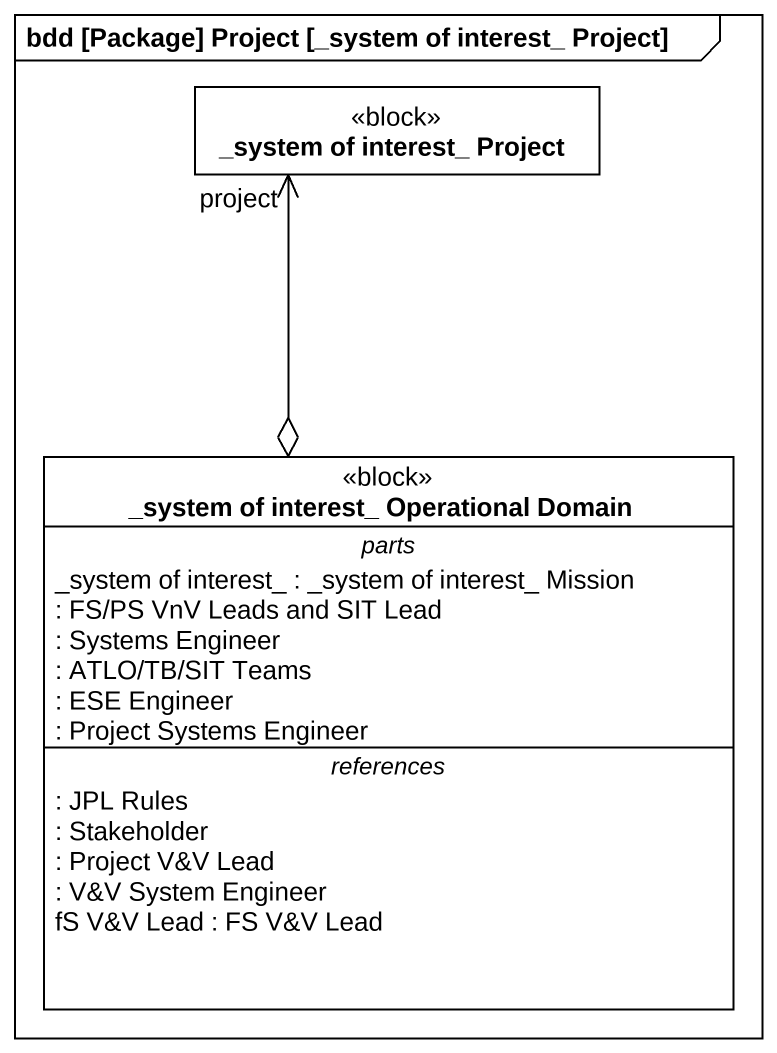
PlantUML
@startuml
mainframe bdd [Package] Project [_system of interest_ Project]
hide circle
hide empty members
class "_system of interest_ Project" as system_of_interest_Project <<block>>
class "_system of interest_ Operational Domain" as system_of_interest <<block>> {
  -- parts --
  _system of interest_ : _system of interest_ Mission
  : FS/PS VnV Leads and SIT Lead
  : Systems Engineer
  : ATLO/TB/SIT Teams
  : ESE Engineer
  : Project Systems Engineer
  -- references --
  : JPL Rules
  : Stakeholder
  : Project V&V Lead
  : V&V System Engineer
  fS V&V Lead : FS V&V Lead
}
system_of_interest_Project "project" <--o system_of_interest
@enduml
